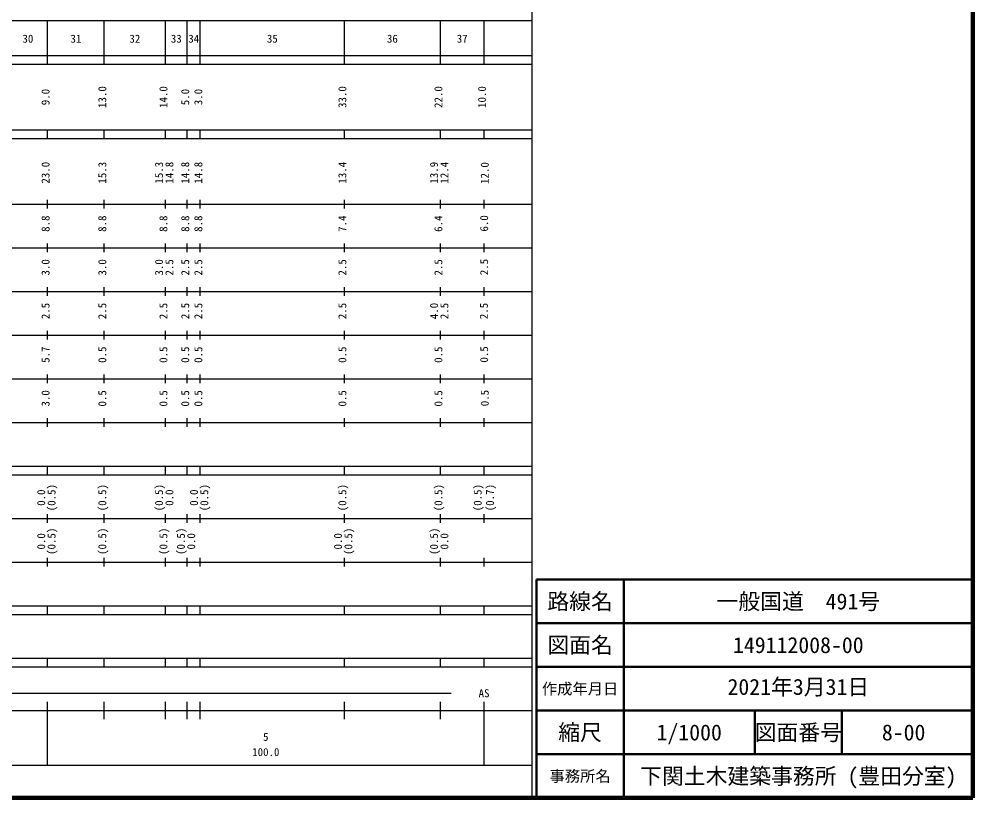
# Model space of a CAD drawing. Units: millimetres, scale not verified. Extents: x 40000 to 680000, y 20000 to 380000.
# Drawn here: x 461478 to 680000, y 20000 to 198357 of the extents above; entities that cross this region are included whole.
import ezdxf
from ezdxf.enums import TextEntityAlignment as Align

# ---------------------------------------------------------------- set-up
doc = ezdxf.new("R2010")
doc.units = ezdxf.units.MM
doc.header["$LTSCALE"] = 1000
for name, color, linetype, lineweight in [('M-TTL', 2, 'Continuous', 140), ('M-TTL-BAND', 7, 'Continuous', 25), ('M-TTL-FRAM', 2, 'Continuous', 50), ('M-TTL-LINE', 7, 'Continuous', 50)]:
    doc.layers.add(name, color=color, linetype=linetype, lineweight=lineweight)
doc.layers.add('M-TTL-TXT', color=7, linetype='Continuous')
doc.styles.add('ＭＳ ゴシック', font='')
doc.styles.get('ＭＳ ゴシック').set_extended_font_data('MS Gothic')

msp = doc.modelspace()

# ---------------------------------------------------------------- linework, layer by layer
at = {"layer": 'M-TTL'}
for p, q in [((680000, 20000), (680000, 380000)), ((40000, 20000), (680000, 20000))]:
    msp.add_line(p, q, dxfattribs=at)
at = {"layer": 'M-TTL-BAND'}
for p, q in [((579000, 20000), (579000, 370000)), ((68000, 198000), (579000, 198000)), ((468000, 188000), (468000, 198000)), ((481000, 188000), (481000, 198000)), ((495000, 188000), (495000, 198000)), ((500000, 188000), (500000, 198000)), ((503000, 188000), (503000, 198000)), ((536000, 188000), (536000, 198000)), ((558000, 188000), (558000, 198000)), ((568000, 188000), (568000, 198000)), ((568000, 188000), (568000, 198000)), ((568000, 188000), (568000, 198000)), ((568000, 188000), (568000, 198000)), ((568000, 188000), (568000, 198000)), ((568000, 188000), (568000, 198000)), ((568000, 188000), (568000, 198000)), ((568000, 188000), (568000, 198000)), ((568000, 188000), (568000, 198000)), ((568000, 188000), (568000, 198000)), ((568000, 188000), (568000, 198000)), ((568000, 188000), (568000, 198000)), ((568000, 188000), (568000, 198000)), ((568000, 188000), (568000, 198000)), ((568000, 188000), (568000, 198000)), ((40000, 190000), (579000, 190000)), ((40000, 188000), (579000, 188000)), ((40000, 173000), (579000, 173000)), ((468000, 171000), (468000, 173000)), ((481000, 171000), (481000, 173000)), ((495000, 171000), (495000, 173000)), ((500000, 171000), (500000, 173000)), ((503000, 171000), (503000, 173000)), ((536000, 171000), (536000, 173000)), ((558000, 171000), (558000, 173000)), ((568000, 171000), (568000, 173000)), ((568000, 171000), (568000, 173000)), ((568000, 171000), (568000, 173000)), ((568000, 171000), (568000, 173000)), ((568000, 171000), (568000, 173000)), ((568000, 171000), (568000, 173000)), ((568000, 171000), (568000, 173000)), ((568000, 171000), (568000, 173000)), ((568000, 171000), (568000, 173000)), ((568000, 171000), (568000, 173000)), ((568000, 171000), (568000, 173000)), ((568000, 171000), (568000, 173000)), ((568000, 171000), (568000, 173000)), ((568000, 171000), (568000, 173000)), ((568000, 171000), (568000, 173000)), ((40000, 171000), (579000, 171000)), ((40000, 156000), (579000, 156000)), ((468000, 155000), (468000, 157000)), ((481000, 155000), (481000, 157000)), ((495000, 155000), (495000, 157000)), ((500000, 155000), (500000, 157000)), ((503000, 155000), (503000, 157000)), ((536000, 155000), (536000, 157000)), ((558000, 155000), (558000, 157000)), ((568000, 155000), (568000, 157000)), ((568000, 155000), (568000, 157000)), ((568000, 155000), (568000, 157000)), ((568000, 155000), (568000, 157000)), ((568000, 155000), (568000, 157000)), ((568000, 155000), (568000, 157000)), ((568000, 155000), (568000, 157000)), ((568000, 155000), (568000, 157000)), ((568000, 155000), (568000, 157000)), ((568000, 155000), (568000, 157000)), ((568000, 155000), (568000, 157000)), ((568000, 155000), (568000, 157000)), ((568000, 155000), (568000, 157000)), ((568000, 155000), (568000, 157000)), ((568000, 155000), (568000, 157000)), ((468000, 145000), (468000, 147000)), ((481000, 145000), (481000, 147000)), ((495000, 145000), (495000, 147000)), ((500000, 145000), (500000, 147000)), ((503000, 145000), (503000, 147000)), ((536000, 145000), (536000, 147000)), ((558000, 145000), (558000, 147000)), ((568000, 145000), (568000, 147000)), ((568000, 145000), (568000, 147000)), ((568000, 145000), (568000, 147000)), ((568000, 145000), (568000, 147000)), ((568000, 145000), (568000, 147000)), ((568000, 145000), (568000, 147000)), ((568000, 145000), (568000, 147000)), ((568000, 145000), (568000, 147000)), ((568000, 145000), (568000, 147000)), ((568000, 145000), (568000, 147000)), ((568000, 145000), (568000, 147000)), ((568000, 145000), (568000, 147000)), ((568000, 145000), (568000, 147000)), ((568000, 145000), (568000, 147000)), ((568000, 145000), (568000, 147000)), ((46000, 146000), (579000, 146000)), ((52000, 136000), (579000, 136000)), ((468000, 135000), (468000, 137000)), ((481000, 135000), (481000, 137000)), ((495000, 135000), (495000, 137000)), ((500000, 135000), (500000, 137000)), ((503000, 135000), (503000, 137000)), ((536000, 135000), (536000, 137000)), ((558000, 135000), (558000, 137000)), ((568000, 135000), (568000, 137000)), ((568000, 135000), (568000, 137000)), ((568000, 135000), (568000, 137000)), ((568000, 135000), (568000, 137000)), ((568000, 135000), (568000, 137000)), ((568000, 135000), (568000, 137000)), ((568000, 135000), (568000, 137000)), ((568000, 135000), (568000, 137000)), ((568000, 135000), (568000, 137000)), ((568000, 135000), (568000, 137000)), ((568000, 135000), (568000, 137000)), ((568000, 135000), (568000, 137000)), ((568000, 135000), (568000, 137000)), ((568000, 135000), (568000, 137000)), ((568000, 135000), (568000, 137000)), ((468000, 125000), (468000, 127000)), ((481000, 125000), (481000, 127000)), ((495000, 125000), (495000, 127000)), ((500000, 125000), (500000, 127000)), ((503000, 125000), (503000, 127000)), ((536000, 125000), (536000, 127000)), ((558000, 125000), (558000, 127000)), ((568000, 125000), (568000, 127000)), ((568000, 125000), (568000, 127000)), ((568000, 125000), (568000, 127000)), ((568000, 125000), (568000, 127000)), ((568000, 125000), (568000, 127000)), ((568000, 125000), (568000, 127000)), ((568000, 125000), (568000, 127000)), ((568000, 125000), (568000, 127000)), ((568000, 125000), (568000, 127000)), ((568000, 125000), (568000, 127000)), ((568000, 125000), (568000, 127000)), ((568000, 125000), (568000, 127000)), ((568000, 125000), (568000, 127000)), ((568000, 125000), (568000, 127000)), ((568000, 125000), (568000, 127000)), ((46000, 126000), (579000, 126000)), ((52000, 116000), (579000, 116000)), ((468000, 115000), (468000, 117000)), ((481000, 115000), (481000, 117000)), ((495000, 115000), (495000, 117000)), ((500000, 115000), (500000, 117000)), ((503000, 115000), (503000, 117000)), ((536000, 115000), (536000, 117000)), ((558000, 115000), (558000, 117000)), ((568000, 115000), (568000, 117000)), ((568000, 115000), (568000, 117000)), ((568000, 115000), (568000, 117000)), ((568000, 115000), (568000, 117000)), ((568000, 115000), (568000, 117000)), ((568000, 115000), (568000, 117000)), ((568000, 115000), (568000, 117000)), ((568000, 115000), (568000, 117000)), ((568000, 115000), (568000, 117000)), ((568000, 115000), (568000, 117000)), ((568000, 115000), (568000, 117000)), ((568000, 115000), (568000, 117000)), ((568000, 115000), (568000, 117000)), ((568000, 115000), (568000, 117000)), ((568000, 115000), (568000, 117000)), ((46000, 106000), (579000, 106000)), ((468000, 105000), (468000, 107000)), ((481000, 105000), (481000, 107000)), ((495000, 105000), (495000, 107000)), ((500000, 105000), (500000, 107000)), ((503000, 105000), (503000, 107000)), ((536000, 105000), (536000, 107000)), ((558000, 105000), (558000, 107000)), ((568000, 105000), (568000, 107000)), ((568000, 105000), (568000, 107000)), ((568000, 105000), (568000, 107000)), ((568000, 105000), (568000, 107000)), ((568000, 105000), (568000, 107000)), ((568000, 105000), (568000, 107000)), ((568000, 105000), (568000, 107000)), ((568000, 105000), (568000, 107000)), ((568000, 105000), (568000, 107000)), ((568000, 105000), (568000, 107000)), ((568000, 105000), (568000, 107000)), ((568000, 105000), (568000, 107000)), ((568000, 105000), (568000, 107000)), ((568000, 105000), (568000, 107000)), ((568000, 105000), (568000, 107000)), ((40000, 96000), (579000, 96000)), ((40000, 94000), (579000, 94000)), ((468000, 94000), (468000, 96000)), ((481000, 94000), (481000, 96000)), ((495000, 94000), (495000, 96000)), ((500000, 94000), (500000, 96000)), ((503000, 94000), (503000, 96000)), ((536000, 94000), (536000, 96000)), ((558000, 94000), (558000, 96000)), ((568000, 94000), (568000, 96000)), ((568000, 94000), (568000, 96000)), ((568000, 94000), (568000, 96000)), ((568000, 94000), (568000, 96000)), ((568000, 94000), (568000, 96000)), ((568000, 94000), (568000, 96000)), ((568000, 94000), (568000, 96000)), ((568000, 94000), (568000, 96000)), ((568000, 94000), (568000, 96000)), ((568000, 94000), (568000, 96000)), ((568000, 94000), (568000, 96000)), ((568000, 94000), (568000, 96000)), ((568000, 94000), (568000, 96000)), ((568000, 94000), (568000, 96000)), ((568000, 94000), (568000, 96000)), ((49000, 84000), (579000, 84000)), ((468000, 83000), (468000, 85000)), ((481000, 83000), (481000, 85000)), ((495000, 83000), (495000, 85000)), ((500000, 83000), (500000, 85000)), ((503000, 83000), (503000, 85000)), ((536000, 83000), (536000, 85000)), ((558000, 83000), (558000, 85000)), ((568000, 83000), (568000, 85000)), ((568000, 83000), (568000, 85000)), ((568000, 83000), (568000, 85000)), ((568000, 83000), (568000, 85000)), ((568000, 83000), (568000, 85000)), ((568000, 83000), (568000, 85000)), ((568000, 83000), (568000, 85000)), ((568000, 83000), (568000, 85000)), ((568000, 83000), (568000, 85000)), ((568000, 83000), (568000, 85000)), ((568000, 83000), (568000, 85000)), ((568000, 83000), (568000, 85000)), ((568000, 83000), (568000, 85000)), ((568000, 83000), (568000, 85000)), ((568000, 83000), (568000, 85000)), ((468000, 73000), (468000, 75000)), ((481000, 73000), (481000, 75000)), ((495000, 73000), (495000, 75000)), ((500000, 73000), (500000, 75000)), ((503000, 73000), (503000, 75000)), ((536000, 73000), (536000, 75000)), ((558000, 73000), (558000, 75000)), ((568000, 73000), (568000, 75000)), ((568000, 73000), (568000, 75000)), ((568000, 73000), (568000, 75000)), ((568000, 73000), (568000, 75000)), ((568000, 73000), (568000, 75000)), ((568000, 73000), (568000, 75000)), ((568000, 73000), (568000, 75000)), ((568000, 73000), (568000, 75000)), ((568000, 73000), (568000, 75000)), ((568000, 73000), (568000, 75000)), ((568000, 73000), (568000, 75000)), ((568000, 73000), (568000, 75000)), ((568000, 73000), (568000, 75000)), ((568000, 73000), (568000, 75000)), ((568000, 73000), (568000, 75000)), ((40000, 74000), (579000, 74000)), ((40000, 64000), (579000, 64000)), ((468000, 62000), (468000, 64000)), ((481000, 62000), (481000, 64000)), ((495000, 62000), (495000, 64000)), ((500000, 62000), (500000, 64000)), ((503000, 62000), (503000, 64000)), ((536000, 62000), (536000, 64000)), ((558000, 62000), (558000, 64000)), ((568000, 62000), (568000, 64000)), ((568000, 62000), (568000, 64000)), ((568000, 62000), (568000, 64000)), ((568000, 62000), (568000, 64000)), ((568000, 62000), (568000, 64000)), ((568000, 62000), (568000, 64000)), ((568000, 62000), (568000, 64000)), ((568000, 62000), (568000, 64000)), ((568000, 62000), (568000, 64000)), ((568000, 62000), (568000, 64000)), ((568000, 62000), (568000, 64000)), ((568000, 62000), (568000, 64000)), ((568000, 62000), (568000, 64000)), ((568000, 62000), (568000, 64000)), ((568000, 62000), (568000, 64000)), ((40000, 62000), (579000, 62000)), ((40000, 52000), (579000, 52000)), ((468000, 50000), (468000, 52000)), ((481000, 50000), (481000, 52000)), ((495000, 50000), (495000, 52000)), ((500000, 50000), (500000, 52000)), ((503000, 50000), (503000, 52000)), ((536000, 50000), (536000, 52000)), ((558000, 50000), (558000, 52000)), ((568000, 50000), (568000, 52000)), ((568000, 50000), (568000, 52000)), ((568000, 50000), (568000, 52000)), ((568000, 50000), (568000, 52000)), ((568000, 50000), (568000, 52000)), ((568000, 50000), (568000, 52000)), ((568000, 50000), (568000, 52000)), ((568000, 50000), (568000, 52000)), ((568000, 50000), (568000, 52000)), ((568000, 50000), (568000, 52000)), ((568000, 50000), (568000, 52000)), ((568000, 50000), (568000, 52000)), ((568000, 50000), (568000, 52000)), ((568000, 50000), (568000, 52000)), ((568000, 50000), (568000, 52000)), ((40000, 50000), (579000, 50000)), ((71000, 44000), (560500, 44000)), ((468000, 27500), (468000, 42000)), ((481000, 38000), (481000, 42000)), ((495000, 38000), (495000, 42000)), ((500000, 38000), (500000, 42000)), ((503000, 38000), (503000, 42000)), ((536000, 38000), (536000, 42000)), ((558000, 38000), (558000, 42000)), ((568000, 38000), (568000, 42000)), ((568000, 27500), (568000, 42000)), ((568000, 38000), (568000, 42000)), ((568000, 38000), (568000, 42000)), ((568000, 38000), (568000, 42000)), ((568000, 38000), (568000, 42000)), ((568000, 38000), (568000, 42000)), ((568000, 38000), (568000, 42000)), ((568000, 38000), (568000, 42000)), ((568000, 38000), (568000, 42000)), ((568000, 38000), (568000, 42000)), ((568000, 38000), (568000, 42000)), ((568000, 38000), (568000, 42000)), ((568000, 38000), (568000, 42000)), ((568000, 27500), (568000, 42000)), ((40000, 40000), (579000, 40000)), ((68000, 27500), (579000, 27500))]:
    msp.add_line(p, q, dxfattribs=at)
at = {"layer": 'M-TTL-FRAM'}
for p, q in [((680000, 70000), (580000, 70000)), ((580000, 70000), (580000, 20000))]:
    msp.add_line(p, q, dxfattribs=at)
at = {"layer": 'M-TTL-LINE'}
for p, q in [((600000, 70000), (600000, 20000)), ((680000, 60000), (580000, 60000)), ((680000, 50000), (580000, 50000)), ((680000, 40000), (580000, 40000)), ((630000, 40000), (630000, 30000)), ((650000, 40000), (650000, 30000)), ((680000, 30000), (580000, 30000))]:
    msp.add_line(p, q, dxfattribs=at)

# ---------------------------------------------------------------- texts
at = {"layer": 'M-TTL-BAND', "style": 'ＭＳ ゴシック'}
for s, p in [('30', (463500, 192405)), ('31', (474500, 192405)), ('32', (488000, 192405)), ('33', (497500, 192405)), ('34', (501500, 192405)), ('35', (519500, 192405)), ('36', (547000, 192405)), ('37', (563000, 192405)), ('AS', (568000, 42500)), ('5', (518000, 32523)), ('100.0', (518000, 29033))]:
    msp.add_text(s, height=1833, dxfattribs=at).set_placement(p, align=Align.BOTTOM_CENTER)
for s, p in [('9.0', (469000, 180500)), ('13.0', (482000, 180500)), ('14.0', (496000, 180500)), ('5.0', (501000, 180500)), ('3.0', (504000, 180500)), ('33.0', (537000, 180500)), ('22.0', (559000, 180500)), ('10.0', (569000, 180500)), ('23.0', (469000, 163174)), ('15.3', (482000, 163174)), ('15.3', (495000, 163174)), ('14.8', (497370, 163174)), ('14.8', (501000, 163174)), ('14.8', (504000, 163174)), ('13.4', (537000, 163174)), ('13.9', (558000, 163174)), ('12.4', (560370, 163174)), ('12.0', (569619, 163104)), ('8.8', (469000, 151500)), ('8.8', (482000, 151500)), ('8.8', (496000, 151500)), ('8.8', (501000, 151500)), ('8.8', (504000, 151500)), ('7.4', (537000, 151500)), ('6.4', (559000, 151500)), ('6.0', (569478, 151570)), ('3.0', (469000, 141500)), ('3.0', (482000, 141500)), ('3.0', (495000, 141500)), ('2.5', (497370, 141500)), ('2.5', (501000, 141500)), ('2.5', (504000, 141500)), ('2.5', (537000, 141500)), ('2.5', (559000, 141500)), ('2.5', (569478, 141570)), ('2.5', (469000, 131500)), ('2.5', (482000, 131500)), ('2.5', (496000, 131500)), ('2.5', (501000, 131500)), ('2.5', (504000, 131500)), ('2.5', (537000, 131500)), ('4.0', (558000, 131500)), ('2.5', (560370, 131500)), ('2.5', (569408, 131500)), ('5.7', (469000, 121500)), ('0.5', (482000, 121500)), ('0.5', (496000, 121500)), ('0.5', (501000, 121500)), ('0.5', (504000, 121500)), ('0.5', (537000, 121500)), ('0.5', (559000, 121500)), ('0.5', (569478, 121570)), ('3.0', (469000, 111500)), ('0.5', (482000, 111500)), ('0.5', (496000, 111500)), ('0.5', (501000, 111500)), ('0.5', (504000, 111500)), ('0.5', (537000, 111500)), ('0.5', (559000, 111500)), ('0.5', (569619, 111570)), ('0.0', (468000, 88764)), ('(0.5)', (470370, 88764)), ('(0.5)', (482000, 88764)), ('(0.5)', (495000, 88764)), ('0.0', (497370, 88764)), ('0.0', (503000, 88764)), ('(0.5)', (505370, 88764)), ('(0.5)', (537000, 88764)), ('(0.5)', (559000, 88764)), ('(0.5)', (568000, 88764)), ('(0.7)', (570816, 88764)), ('(0.5)', (470370, 78764)), ('(0.5)', (482000, 78764)), ('(0.5)', (496000, 78764)), ('(0.5)', (500000, 78764)), ('(0.5)', (538370, 78764)), ('(0.5)', (558000, 78764)), ('0.0', (468000, 78764)), ('0.0', (502370, 78764)), ('0.0', (536000, 78764)), ('0.0', (560370, 78764))]:
    msp.add_text(s, height=1833, rotation=90, dxfattribs=at).set_placement(p, align=Align.BOTTOM_CENTER)
at = {"layer": 'M-TTL-TXT', "style": 'ＭＳ ゴシック'}
for s, height, p in [('路線名', 3666, (590000, 65000)), ('路線名', 3666, (590000, 65000)), ('一般国道\u3000491号', 3666, (640000, 65000)), ('図面名', 3666, (590000, 55000)), ('図面名', 3666, (590000, 55000)), ('149112008-00', 3666, (640000, 55000)), ('作成年月日', 2566, (590000, 45000)), ('作成年月日', 2566, (590000, 45000)), ('縮尺', 3666, (590000, 35000)), ('縮尺', 3666, (590000, 35000)), ('図面番号', 3666, (640000, 35000)), ('図面番号', 3666, (640000, 35000)), ('1/1000', 3666, (615000, 35000)), ('8-00', 3666, (664125, 35000)), ('事務所名', 2566, (590000, 25000)), ('事務所名', 2566, (590000, 25000)), ('下関土木建築事務所 (豊田分室)', 3666, (640000, 25000))]:
    msp.add_text(s, height=height, dxfattribs=at).set_placement(p, align=Align.MIDDLE_CENTER)
msp.add_text('2021年3月31日', height=3666, dxfattribs=at).set_placement((640000, 42500), align=Align.BOTTOM_CENTER)

doc.saveas('drawing.dxf')
